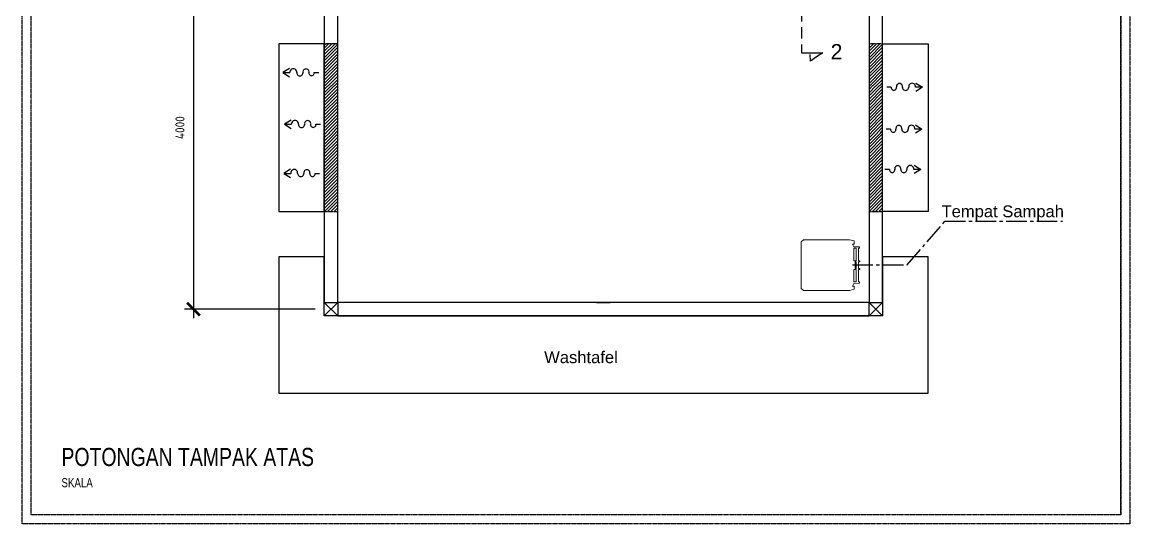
# Model space of a CAD drawing. Header units: millimetres. Extents: x 19989 to 114677, y -6335 to 49043.
# Drawn here: x 67060 to 79260, y 11248 to 16777 of the extents above; entities that cross this region are included whole.
import ezdxf

# ---------------------------------------------------------------- set-up
doc = ezdxf.new("R2010")
doc.units = ezdxf.units.MM
doc.header["$MEASUREMENT"] = 0
doc.linetypes.add('( Hidden )', pattern=[0.375, 0.25, -0.125])
doc.linetypes.add('CENTER2', pattern=[1.125, 0.75, -0.125, 0.125, -0.125])
doc.layers.get('Defpoints').update_dxf_attribs({"lineweight": 0})
doc.layers.add('001_Dark_1 10', color=7, linetype='Continuous', lineweight=0)
doc.layers.add('A-DIM', color=15, linetype='Continuous')
doc.styles.add('ISO9', font='iso9.shx')
doc.styles.get("Standard").update_dxf_attribs({"font": 'arial.ttf'})
doc.styles.add('THAI', font='', dxfattribs={"width": 0.8})
doc.styles.get('THAI').set_extended_font_data('VNI-Avo')
doc.dimstyles.new('DIM100', dxfattribs={"dimscale": 100, "dimtxt": 1, "dimasz": 1, "dimexe": 1, "dimexo": 1, "dimgap": 1, "dimtad": 1, "dimdec": 0, "dimzin": 0, "dimdsep": 46, "dimtxsty": 'ISO9', "dimblk1": 'TICK', "dimblk2": 'TICK', "dimsah": 1, "dimcen": 0.09, "dimclrd": 15, "dimclre": 15, "dimclrt": 1, "dimadec": 0, "dimazin": 0, "dimtfac": 1, "dimtdec": 0, "dimtofl": 0, "dimtmove": 2, "dimatfit": 3, "dimldrblk": 'TICK', "dimfxl": 1, "dimtolj": 1, "dimtzin": 0, "dimarcsym": 0})

# ---------------------------------------------------------------- blocks, each defined once
blk = doc.blocks.new('TICK')
at = {"color": 2}
blk.add_line((-1, 0), (1, 0), dxfattribs=at)
at = {"color": 2, "const_width": 0.3, "flags": 128}
blk.add_lwpolyline([(-0.71, -0.71), (0.71, 0.71)], dxfattribs=at)
blk = doc.blocks.new('*D20')
at = {"layer": 'A-DIM', "color": 15, "lineweight": -2, "transparency": 16777216}
for p, q in [((70288, 17614), (68848, 17614)), ((68948, 17514), (68948, 13714)), ((70288, 13614), (68848, 13614))]:
    blk.add_line(p, q, dxfattribs=at)
at = {"layer": 'Defpoints', "color": 0, "transparency": 16777216}
for p in [(70388, 17614), (68948, 13614), (70388, 13614)]:
    blk.add_point(p, dxfattribs=at)
at = {"layer": 'A-DIM', "color": 15, "lineweight": -2, "transparency": 16777216, "xscale": 100, "yscale": 100, "zscale": 100}
for p, rotation in [((68948, 17614), 90), ((68948, 13614), 270)]:
    blk.add_blockref('TICK', p, dxfattribs=dict(at, rotation=rotation))
at = {"layer": 'A-DIM', "color": 1, "transparency": 16777216, "insert": (68798, 15614), "char_height": 100, "attachment_point": 5, "rotation": 90, "style": 'ISO9'}
blk.add_mtext('\\A1;4000', dxfattribs=at)

msp = doc.modelspace()

# ---------------------------------------------------------------- hatches: boundary and pattern name
at = {"linetype": 'CENTER2', "true_color": 0xffffff}
h = msp.add_hatch(dxfattribs=at)
h.set_pattern_fill('ANSI31', scale=200)
h.set_pattern_definition([(45, (10634.91, 2911.852), (-17.67767, 17.67767), [])])
h.paths.add_polyline_path([(70387.8, 16073.9), (70537.8, 16073.9), (70537.8, 16538.8), (70387.8, 16538.8)], flags=16)
h.paths.add_polyline_path([(70537.8, 16538.8), (70387.8, 16538.8), (70387.8, 15558.1), (70537.8, 15558.1)], flags=17)
h.paths.add_polyline_path([(70537.8, 16538.8), (70387.8, 16538.8), (70387.8, 14688.8), (70537.8, 14688.8)])
h = msp.add_hatch(dxfattribs=at)
h.set_pattern_fill('ANSI31', scale=200)
h.set_pattern_definition([(45, (16634.91, 2911.852), (-17.67767, 17.67767), [])])
h.paths.add_polyline_path([(76387.8, 16073.9), (76537.8, 16073.9), (76537.8, 16538.8), (76387.8, 16538.8)], flags=16)
h.paths.add_polyline_path([(76537.8, 16538.8), (76387.8, 16538.8), (76387.8, 15558.1), (76537.8, 15558.1)], flags=17)
h.paths.add_polyline_path([(76537.8, 16538.8), (76387.8, 16538.8), (76387.8, 14688.8), (76537.8, 14688.8)])
h = msp.add_hatch(dxfattribs=at)
h.set_pattern_fill('ANSI31', scale=200)
h.set_pattern_definition([(45, (-17621.265, -3456.172), (-17.6776695, 17.6776695), [])])
h.paths.add_polyline_path([(70537.8, 16073.9), (70387.8, 16073.9), (70387.8, 15558.1), (70537.8, 15558.1)])
h = msp.add_hatch(dxfattribs=at)
h.set_pattern_fill('ANSI31', scale=200)
h.set_pattern_definition([(45, (-11621.265, -3456.172), (-17.6776695, 17.6776695), [])])
h.paths.add_polyline_path([(76537.8, 16073.9), (76387.8, 16073.9), (76387.8, 15558.1), (76537.8, 15558.1)])

# ---------------------------------------------------------------- linework, layer by layer
at = {"linetype": 'CENTER2'}
for points in [[(79260.3, 11248.2), (67060.3, 11248.2), (67060.3, 23468), (79260.3, 23468)], [(79260.3, 23468), (79260.3, 11248.2)], [(67160.3, 23368), (79160.3, 23368), (79160.3, 11348.2), (67160.3, 11348.2), (67160.3, 23368)], [(79160, 11348.2), (79160, 23368)], [(70537.8, 16538.8), (70387.8, 16538.8), (70387.8, 14688.8), (70537.8, 14688.8), (70537.8, 16538.8)], [(76537.8, 16538.8), (76387.8, 16538.8), (76387.8, 14688.8), (76537.8, 14688.8), (76537.8, 16538.8)]]:
    msp.add_lwpolyline(points, dxfattribs=at)
at = {"color": 251, "linetype": '( Hidden )', "ltscale": 500, "true_color": 0x636466}
msp.add_lwpolyline([(75644.4, 21969.6), (75644.4, 16438.5)], dxfattribs=at)
msp.add_lwpolyline([(75644.4, 21969.6), (75644.4, 16438.5)], dxfattribs=at)
for points in [[(70387.8, 17538.8), (70387.8, 13688.8), (70537.8, 13688.8), (70537.8, 17538.8), (70387.8, 17538.8)], [(76387.8, 17538.8), (76387.8, 13688.8), (76537.8, 13688.8), (76537.8, 17538.8), (76387.8, 17538.8)], [(70387.8, 15613.8), (70387.8, 16538.8), (69887.8, 16538.8), (69887.8, 14688.8), (70387.8, 14688.8), (70387.8, 15613.8)], [(76537.8, 15613.8), (76537.8, 16538.8), (77037.8, 16538.8), (77037.8, 14688.8), (76537.8, 14688.8), (76537.8, 15613.8)], [(70004.4, 16266.4), (69932.5, 16220.6), (70004.4, 16174.8)], [(69932.5, 16220.6), (70009.3, 16220.6)], [(70276.5, 16220.6), (70326.4, 16220.6)], [(76904.2, 16105.7), (76976.2, 16059.9), (76904.2, 16014.2)], [(76632.1, 16059.9), (76582.2, 16059.9)], [(76976.2, 16059.9), (76899.4, 16059.9)], [(70023.1, 15696.5), (69951.1, 15650.7), (70023.1, 15604.9)], [(69951.1, 15650.7), (70027.9, 15650.7)], [(70295.2, 15650.7), (70345.1, 15650.7)], [(76898, 15643.4), (76969.9, 15597.6), (76898, 15551.8)], [(76625.9, 15597.6), (76576, 15597.6)], [(76969.9, 15597.6), (76893.1, 15597.6)], [(70014.5, 15155.8), (69942.5, 15110), (70014.5, 15064.2)], [(76613.4, 15154), (76563.5, 15154)], [(76957.4, 15154), (76880.6, 15154)], [(76885.5, 15199.8), (76957.4, 15154), (76885.5, 15108.2)], [(69942.5, 15110), (70019.4, 15110)], [(70286.6, 15110), (70336.5, 15110)], [(70387.8, 14688.8), (70387.8, 14188.8), (69887.8, 14188.8), (69887.8, 13688.8), (69887.8, 12688.8), (76387.8, 12688.8), (77037.8, 12688.8), (77037.8, 13688.8), (77037.8, 14188.8), (76537.8, 14188.8), (76537.8, 13538.8), (70387.8, 13538.8), (70387.8, 14188.8)], [(70387.8, 14688.8), (70387.8, 14388.8)], [(70537.8, 13538.8), (76387.8, 13538.8), (76387.8, 13688.8), (70537.8, 13688.8), (70537.8, 13538.8)], [(73387.8, 13688.8), (73537.8, 13688.8)]]:
    msp.add_lwpolyline(points)
at = {"color": 251, "true_color": 0x636466}
msp.add_lwpolyline([(75644.4, 16438.5), (75878.6, 16438.5), (75809.7, 16393.4), (75742.1, 16344.9), (75741, 16421.2)], dxfattribs=at)
at = {"color": 116, "linetype": 'CENTER2', "ltscale": 300, "true_color": 0x136734}
msp.add_lwpolyline([(76204.6, 14100.9), (76806.8, 14100.9), (77224, 14581.9), (78518.2, 14581.9)], dxfattribs=at)
at = {"color": 5}
for points in [[(70387.8, 13688.8), (70537.8, 13688.8), (70537.8, 13538.8), (70387.8, 13538.8), (70387.8, 13688.8)], [(70387.8, 13538.8), (70537.8, 13688.8)], [(70387.8, 13688.8), (70537.8, 13538.8)], [(76387.8, 13688.8), (76537.8, 13688.8), (76537.8, 13538.8), (76387.8, 13538.8), (76387.8, 13688.8)], [(76387.8, 13538.8), (76537.8, 13688.8)], [(76387.8, 13688.8), (76537.8, 13538.8)]]:
    msp.add_lwpolyline(points, dxfattribs=at)
for centre, radius, start, end in [((70046.7, 16225.8), 37.8, 352.13463, 187.86537), ((70186.3, 16227.7), 33.4, 347.78093, 192.21907), ((70118.9, 16220.2), 34.8, 179.32574, 0.67426), ((70247.7, 16215.9), 29.2, 170.74428, 9.25572), ((76660.9, 16055.2), 29.2, 170.74428, 9.25572), ((76722.3, 16067), 33.4, 347.78093, 192.21907), ((76789.7, 16059.5), 34.8, 179.32574, 0.67426), ((76861.9, 16065.1), 37.8, 352.13463, 187.86537), ((70065.4, 15655.9), 37.8, 352.13463, 187.86537), ((70137.6, 15650.3), 34.8, 179.32574, 0.67426), ((70205, 15657.8), 33.4, 347.78093, 192.21907), ((70266.4, 15646), 29.2, 170.74428, 9.25572), ((76716.1, 15604.7), 33.4, 347.78093, 192.21907), ((76855.7, 15602.8), 37.8, 352.13463, 187.86537), ((76654.7, 15592.9), 29.2, 170.74428, 9.25572), ((76783.5, 15597.2), 34.8, 179.32574, 0.67426), ((70056.8, 15115.1), 37.8, 352.13463, 187.86537), ((70196.4, 15117), 33.4, 347.78093, 192.21907), ((76642.2, 15149.3), 29.2, 170.74428, 9.25572), ((76703.6, 15161), 33.4, 347.78093, 192.21907), ((76771, 15153.6), 34.8, 179.32574, 0.67426), ((76843.2, 15159.1), 37.8, 352.13463, 187.86537), ((70129, 15109.6), 34.8, 179.32574, 0.67426), ((70257.8, 15105.3), 29.2, 170.74428, 9.25572)]:
    msp.add_arc(centre, radius, start, end)
at = {"layer": '001_Dark_1 10'}
msp.add_lwpolyline([(76286.3, 14052.4), (76270.3, 14052.4), (76270.3, 13913.8), (76283, 13913.8), (76283, 13906.3), (76283, 13898.7), (76219.9, 13898.3, -0.0653517), (76206.1, 13867.8), (76223.2, 13868), (76223.2, 13832.9), (76171.6, 13820.2), (75666.1, 13819.8), (75639.2, 13843.2), (75639.2, 14099.1), (75639.2, 14355), (75666.1, 14378.4), (76171.6, 14378), (76223.2, 14365.2), (76223.2, 14330.2), (76206.1, 14330.3, -0.0653517), (76219.9, 14299.9), (76283, 14299.5), (76283, 14291.9), (76283, 14284.3), (76270.3, 14284.3), (76270.3, 14145.8), (76286.3, 14145.8), (76286.3, 14136.3), (76270.3, 14136.3), (76270.3, 14099.1), (76270.3, 14061.8), (76286.3, 14061.8)], format="xyb", close=True, dxfattribs=at)
for points in [[(76222.1, 14145.8), (76222.1, 14284.3), (76247.7, 14284.3), (76247.7, 14145.8), (76222.1, 14145.8)], [(76222.1, 14052.4), (76222.1, 13913.8), (76247.7, 13913.8), (76247.7, 14052.4), (76222.1, 14052.4)]]:
    msp.add_lwpolyline(points, dxfattribs=at)
msp.add_lwpolyline([(76233.8, 14136.3), (76247.7, 14136.3), (76247.7, 14099.1), (76247.7, 14061.8), (76233.8, 14061.8), (76233.8, 14099.1)], close=True, dxfattribs=at)

# ---------------------------------------------------------------- texts
at = {"color": 251, "true_color": 0x636466}
msp.add_text('2', height=166.9, dxfattribs=at).set_placement((75965, 16368.3))
at = {"color": 3}
for s, p in [('Tempat Sampah', (77186.8, 14626.7)), ('Washtafel', (72809.8, 13019.1))]:
    msp.add_text(s, height=130.51, dxfattribs=at).set_placement(p)
at = {"linetype": 'CENTER2', "insert": (67493.4, 12085.2), "char_height": 200, "attachment_point": 1, "style": 'THAI'}
msp.add_mtext_dynamic_manual_height_columns('POTONGAN TAMPAK ATAS\\P{\\H0.5x;SKALA}', width=7448.993, gutter_width=4040.3, heights=[0], dxfattribs=at)

# ---------------------------------------------------------------- dimensions: what is measured, and where the dimension line sits
at = {"layer": 'A-DIM'}
dim = msp.add_linear_dim(base=(68948.2, 13613.8), p1=(70387.8, 17613.8), p2=(70387.8, 13613.8), angle=90, dimstyle='DIM100', dxfattribs=at)
dim.commit()
dim.dimension.update_dxf_attribs({"geometry": '*D20', "text_midpoint": (68798.2, 15613.8)})

doc.saveas('drawing.dxf')
